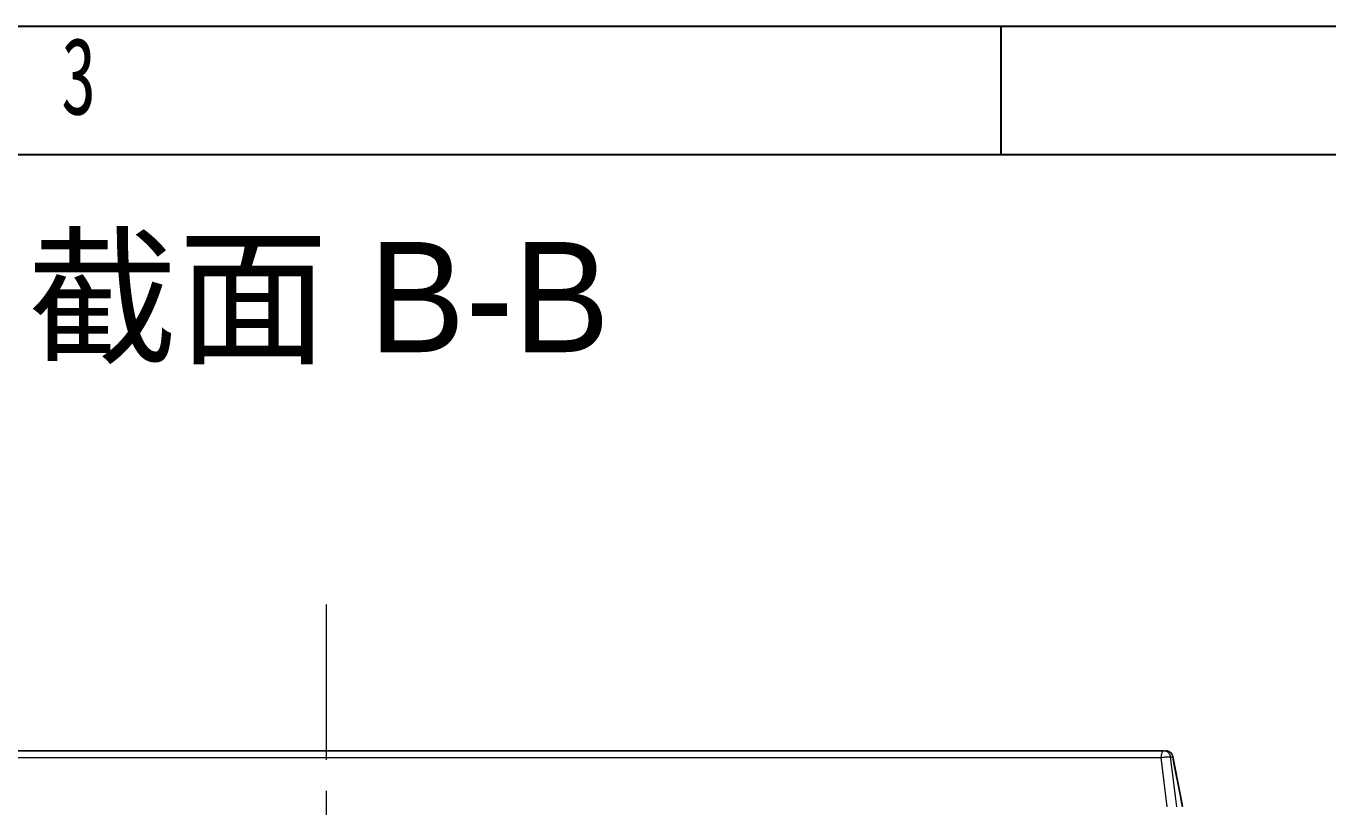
# Model space of a CAD drawing. Header units: millimetres. Extents: x 5536 to 6151, y 463 to 893.
# Drawn here: x 5727.4 to 5780.6, y 861.4 to 893.3 of the extents above; entities that cross this region are included whole.
import ezdxf

# ---------------------------------------------------------------- set-up
doc = ezdxf.new("R2010")
doc.units = ezdxf.units.MM
doc.header["$LTSCALE"] = 0.2
doc.linetypes.add('CENTER', pattern=[50.8, 31.75, -6.35, 6.35, -6.35])
doc.layers.get('0').update_dxf_attribs({"lineweight": 18})
for name, color, linetype, lineweight in [('CAXA0層', 7, 'Continuous', 25), ('CAXA尺寸線層', 3, 'Continuous', 25), ('图层1', 1, 'CENTER', 18)]:
    doc.layers.add(name, color=color, linetype=linetype, lineweight=lineweight)
doc.styles.add('UserTxtStyle4', font='', dxfattribs={"width": 0.667})
doc.styles.get('UserTxtStyle4').set_extended_font_data('mingliu')

# ---------------------------------------------------------------- blocks, each defined once
blk = doc.blocks.new('321')
at = {"layer": 'CAXA0層'}
for p, q in [((-584, 410), (0, 410)), ((-363.75, 410), (-363.75, 405)), ((-579, 405), (-5, 405))]:
    blk.add_line(p, q, dxfattribs=at)
at = {"layer": 'CAXA尺寸線層', "linetype": 'Continuous', "lineweight": 25, "insert": (-400.31, 409.555), "char_height": 3, "width": 3.25363, "attachment_point": 1, "style": 'UserTxtStyle4'}
blk.add_mtext('\\T1.004;3', dxfattribs=at)

msp = doc.modelspace()

# ---------------------------------------------------------------- linework, layer by layer
for p, q in [((5705.373, 863.693), (5773.949, 863.693)), ((5773.858, 863.693), (5705.463, 863.693)), ((5705.568, 863.414), (5773.754, 863.414)), ((5774.005, 861.393), (5773.754, 863.414)), ((5774.136, 863.44), (5774.227, 863.44)), ((5774.203, 862.907), (5774.136, 863.44)), ((5774.277, 863.185), (5774.227, 863.44)), ((5774.64, 861.431), (5774.243, 863.451)), ((5774.336, 861.841), (5774.203, 862.907)), ((5774.528, 861.908), (5774.277, 863.185)), ((5774.391, 861.393), (5774.336, 861.841)), ((5774.579, 861.652), (5774.528, 861.908)), ((5774.629, 861.393), (5774.579, 861.652))]:
    msp.add_line(p, q)
for centre, radius, start, end in [((5774.506, 863.395), 0.753, 174.8407, 178.5669), ((5773.949, 863.396), 0.297, 81.0872, 89.9599), ((5773.826, 863.394), 0.314, 8.485, 16.8318)]:
    msp.add_arc(centre, radius, start, end)
for points, knots in [([(5773.754, 863.414), (5773.78, 863.418), (5773.834, 863.427), (5773.917, 863.436), (5774, 863.443), (5774.073, 863.445), (5774.118, 863.444), (5774.136, 863.44)], [0, 0, 0, 0, 14839.49739, 31145.725398, 47645.63794, 62445.744115, 73109.796408, 73109.796408, 73109.796408, 73109.796408]), ([(5773.858, 863.693), (5773.837, 863.693), (5773.791, 863.643), (5773.769, 863.56), (5773.759, 863.493), (5773.757, 863.463)], [0, 0, 0, 0, 11218.103727, 30785.730638, 47076.472483, 47076.472483, 47076.472483, 47076.472483]), ([(5773.858, 863.693), (5773.902, 863.693), (5773.994, 863.669), (5774.085, 863.584), (5774.118, 863.514), (5774.126, 863.485)], [0, 0, 0, 0, 17366.149825, 35144.490113, 47078.021712, 47078.021712, 47078.021712, 47078.021712]), ([(5773.949, 863.693), (5773.993, 863.693), (5774.069, 863.673), (5774.129, 863.626), (5774.149, 863.604)], [0, 0, 0, 0, 19983.616882, 33660.936051, 33660.936051, 33660.936051, 33660.936051]), ([(5774.243, 863.451), (5774.234, 863.496), (5774.196, 863.582), (5774.098, 863.662), (5774.025, 863.685), (5773.995, 863.69)], [0, 0, 0, 0, 17679.203997, 35226.591378, 47079.378487, 47079.378487, 47079.378487, 47079.378487]), ([(5774.149, 863.604), (5774.16, 863.593), (5774.198, 863.545), (5774.221, 863.485), (5774.227, 863.44)], [0, 0, 0, 0, 8465.660818, 33662.073543, 33662.073543, 33662.073543, 33662.073543]), ([(5774.227, 863.44), (5774.233, 863.443), (5774.243, 863.444), (5774.243, 863.451), (5774.243, 863.451)], [0, 0, 0, 0, 33221.078328, 33662.824909, 33662.824909, 33662.824909, 33662.824909])]:
    msp.add_open_spline(points, degree=3, knots=knots)
at = {"layer": '图层1'}
msp.add_line((5739.661, 832.837), (5739.661, 870.149), dxfattribs=at)

# ---------------------------------------------------------------- block references
at = {"xscale": 1.050000000000011, "yscale": 1.050000000000001, "zscale": 1.05}
msp.add_blockref('321', (6149.144, 462.804), dxfattribs=at)

# ---------------------------------------------------------------- texts
at = {"insert": (5751.242, 884.477), "char_height": 4.5, "width": 27.21146, "attachment_point": 3, "line_spacing_factor": 0.9}
msp.add_mtext('\\T1.004;{\\fPMingLiU|b0|i0|c134|p2;截面 B-B} ', dxfattribs=at)

doc.saveas('drawing.dxf')
